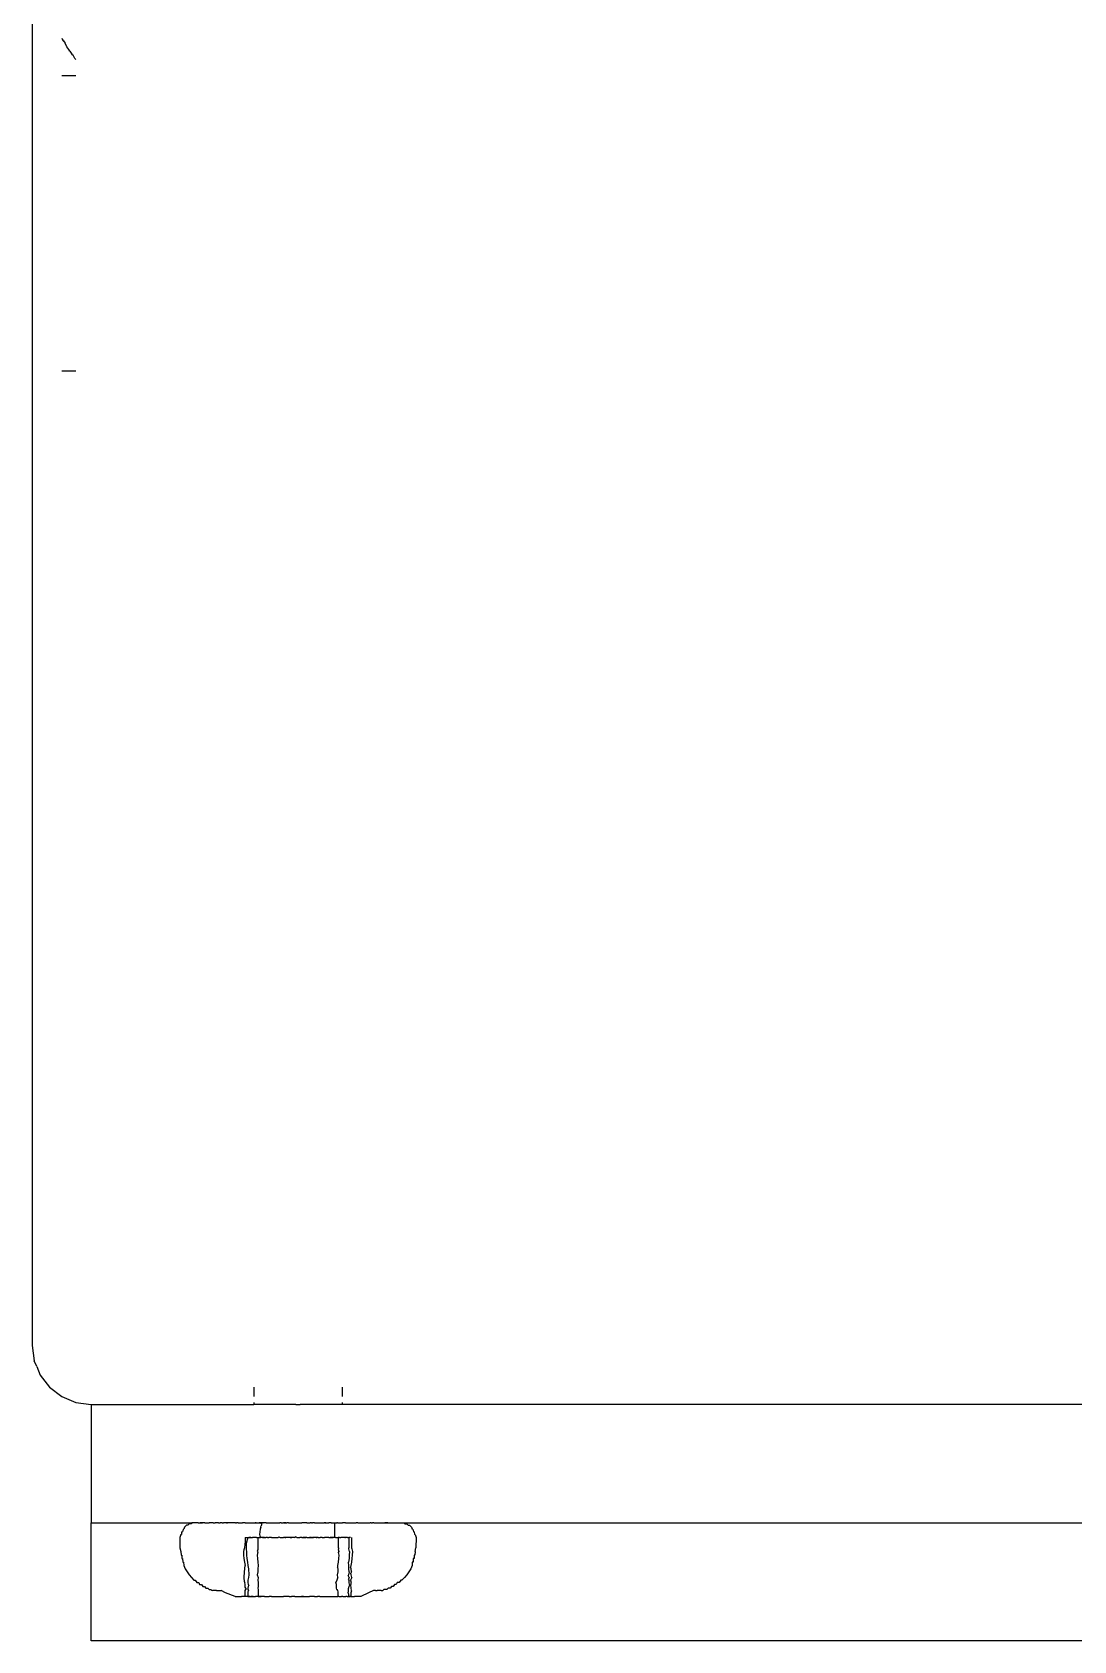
# Model space of a CAD drawing. Header units: millimetres. Extents: x 21 to 5427, y 20 to 4028.
# Drawn here: x 4230.1 to 4265.3, y 1620.3 to 1674.8 of the extents above; entities that cross this region are included whole.
import ezdxf

# ---------------------------------------------------------------- set-up
doc = ezdxf.new("R2010")
doc.units = ezdxf.units.MM

msp = doc.modelspace()

# ---------------------------------------------------------------- linework, layer by layer
for p, q in [((4230.079, 1726.294), (4230.079, 1630.294)), ((4231.079, 1674.566), (4231.091, 1674.532)), ((4231.091, 1674.532), (4231.13, 1674.469)), ((4231.13, 1674.469), (4231.158, 1674.469)), ((4231.163, 1674.433), (4231.158, 1674.469)), ((4231.163, 1674.433), (4231.196, 1674.391)), ((4231.25, 1674.272), (4231.196, 1674.391)), ((4231.315, 1674.179), (4231.25, 1674.272)), ((4231.352, 1674.121), (4231.315, 1674.179)), ((4231.352, 1674.121), (4231.395, 1674.057)), ((4231.395, 1674.057), (4231.423, 1674.018)), ((4231.423, 1674.018), (4231.468, 1673.982)), ((4231.522, 1673.871), (4231.468, 1673.982)), ((4231.522, 1673.871), (4231.562, 1673.838)), ((4231.079, 1673.295), (4231.562, 1673.295)), ((4231.079, 1663.298), (4231.562, 1663.3)), ((4230.079, 1630.294), (4230.147, 1629.776)), ((4230.232, 1629.587), (4230.147, 1629.776)), ((4230.232, 1629.587), (4230.347, 1629.294)), ((4230.347, 1629.294), (4230.665, 1628.88)), ((4230.665, 1628.88), (4231.079, 1628.562)), ((4237.589, 1628.88), (4237.589, 1628.562)), ((4240.57, 1628.88), (4240.57, 1628.562)), ((4231.079, 1628.562), (4231.562, 1628.362)), ((4231.562, 1628.362), (4232.079, 1628.294)), ((4232.079, 1628.294), (4232.079, 1624.294)), ((4232.079, 1628.294), (4237.589, 1628.294)), ((4237.589, 1628.362), (4237.589, 1628.294)), ((4237.622, 1628.294), (4237.589, 1628.294)), ((4237.677, 1628.294), (4237.622, 1628.294)), ((4237.755, 1628.294), (4237.677, 1628.294)), ((4237.854, 1628.294), (4237.755, 1628.294)), ((4237.972, 1628.294), (4237.854, 1628.294)), ((4237.999, 1628.294), (4237.972, 1628.294)), ((4238.108, 1628.294), (4237.999, 1628.294)), ((4238.139, 1628.294), (4238.108, 1628.294)), ((4238.259, 1628.294), (4238.139, 1628.294)), ((4238.292, 1628.294), (4238.259, 1628.294)), ((4238.423, 1628.294), (4238.292, 1628.294)), ((4238.459, 1628.294), (4238.423, 1628.294)), ((4238.597, 1628.294), (4238.459, 1628.294)), ((4238.635, 1628.294), (4238.597, 1628.294)), ((4238.779, 1628.294), (4238.635, 1628.294)), ((4238.818, 1628.294), (4238.779, 1628.294)), ((4238.965, 1628.294), (4238.818, 1628.294)), ((4239.005, 1628.294), (4238.965, 1628.294)), ((4239.005, 1628.294), (4239.154, 1628.294)), ((4239.193, 1628.294), (4239.154, 1628.294)), ((4239.341, 1628.294), (4239.193, 1628.294)), ((4239.38, 1628.294), (4239.341, 1628.294)), ((4239.524, 1628.294), (4239.38, 1628.294)), ((4239.562, 1628.294), (4239.524, 1628.294)), ((4239.7, 1628.294), (4239.562, 1628.294)), ((4239.736, 1628.294), (4239.7, 1628.294)), ((4239.866, 1628.294), (4239.736, 1628.294)), ((4239.9, 1628.294), (4239.866, 1628.294)), ((4240.02, 1628.294), (4239.9, 1628.294)), ((4240.051, 1628.294), (4240.02, 1628.294)), ((4240.159, 1628.294), (4240.051, 1628.294)), ((4240.186, 1628.294), (4240.159, 1628.294)), ((4240.304, 1628.294), (4240.186, 1628.294)), ((4240.403, 1628.294), (4240.304, 1628.294)), ((4240.481, 1628.294), (4240.403, 1628.294)), ((4240.537, 1628.294), (4240.481, 1628.294)), ((4240.57, 1628.294), (4240.537, 1628.294)), ((4240.57, 1628.362), (4240.57, 1628.294)), ((4266.079, 1628.294), (4240.57, 1628.294)), ((4232.079, 1620.294), (4232.079, 1624.294)), ((4232.079, 1624.294), (4235.488, 1624.284)), ((4235.112, 1623.892), (4235.083, 1623.794)), ((4235.112, 1623.892), (4235.138, 1623.892)), ((4235.141, 1623.985), (4235.138, 1623.892)), ((4235.141, 1623.985), (4235.166, 1623.985)), ((4235.187, 1624.072), (4235.166, 1623.985)), ((4235.187, 1624.072), (4235.212, 1624.072)), ((4235.233, 1624.148), (4235.212, 1624.072)), ((4235.308, 1624.21), (4235.233, 1624.148)), ((4235.348, 1624.21), (4235.308, 1624.21)), ((4235.394, 1624.256), (4235.348, 1624.21)), ((4235.467, 1624.256), (4235.394, 1624.256)), ((4235.488, 1624.284), (4235.467, 1624.256)), ((4235.526, 1624.284), (4235.488, 1624.284)), ((4235.599, 1624.284), (4235.526, 1624.284)), ((4235.648, 1624.284), (4235.599, 1624.284)), ((4235.705, 1624.284), (4235.648, 1624.284)), ((4235.705, 1624.284), (4235.742, 1624.284)), ((4235.742, 1624.284), (4235.77, 1624.284)), ((4235.843, 1624.284), (4235.77, 1624.284)), ((4235.77, 1624.284), (4235.811, 1624.284)), ((4235.811, 1624.284), (4235.843, 1624.284)), ((4235.889, 1624.284), (4235.843, 1624.284)), ((4235.924, 1624.284), (4235.889, 1624.284)), ((4235.924, 1624.284), (4235.975, 1624.284)), ((4235.975, 1624.284), (4236.013, 1624.284)), ((4236.013, 1624.284), (4236.068, 1624.284)), ((4236.109, 1624.284), (4236.068, 1624.284)), ((4236.168, 1624.284), (4236.109, 1624.284)), ((4236.212, 1624.284), (4236.168, 1624.284)), ((4236.212, 1624.284), (4236.275, 1624.284)), ((4236.322, 1624.284), (4236.275, 1624.284)), ((4236.389, 1624.284), (4236.322, 1624.284)), ((4236.389, 1624.284), (4236.439, 1624.284)), ((4236.509, 1624.284), (4236.439, 1624.284)), ((4236.509, 1624.284), (4236.562, 1624.284)), ((4236.636, 1624.284), (4236.562, 1624.284)), ((4236.664, 1624.294), (4236.636, 1624.284)), ((4236.691, 1624.284), (4236.636, 1624.284)), ((4236.664, 1624.294), (4236.691, 1624.284)), ((4236.768, 1624.284), (4236.691, 1624.284)), ((4236.826, 1624.284), (4236.768, 1624.284)), ((4236.906, 1624.284), (4236.826, 1624.284)), ((4236.966, 1624.284), (4236.906, 1624.284)), ((4236.966, 1624.284), (4237, 1624.294)), ((4237.05, 1624.284), (4237, 1624.294)), ((4237.05, 1624.284), (4237.112, 1624.284)), ((4237.112, 1624.284), (4237.165, 1624.294)), ((4237.165, 1624.294), (4237.198, 1624.284)), ((4237.243, 1624.294), (4237.198, 1624.284)), ((4237.289, 1624.294), (4237.243, 1624.294)), ((4237.289, 1624.294), (4237.351, 1624.284)), ((4237.351, 1624.284), (4237.404, 1624.294)), ((4237.404, 1624.294), (4237.475, 1624.294)), ((4237.475, 1624.294), (4237.508, 1624.284)), ((4237.508, 1624.284), (4237.566, 1624.294)), ((4237.566, 1624.294), (4237.596, 1624.291)), ((4237.596, 1624.291), (4237.631, 1624.294)), ((4237.596, 1624.291), (4237.668, 1624.284)), ((4237.668, 1624.284), (4237.631, 1624.294)), ((4237.668, 1624.284), (4237.737, 1624.284)), ((4237.737, 1624.284), (4237.766, 1624.294)), ((4237.737, 1624.284), (4237.805, 1624.288)), ((4237.832, 1624.284), (4237.766, 1624.294)), ((4237.783, 1623.985), (4237.774, 1623.892)), ((4237.774, 1623.892), (4237.79, 1623.848)), ((4237.798, 1624.072), (4237.783, 1623.985)), ((4237.79, 1623.848), (4237.81, 1623.794)), ((4237.819, 1624.148), (4237.798, 1624.072)), ((4237.805, 1624.288), (4237.832, 1624.284)), ((4237.819, 1624.148), (4237.833, 1624.184)), ((4237.903, 1624.294), (4237.832, 1624.284)), ((4237.832, 1624.284), (4237.864, 1624.294)), ((4237.832, 1624.284), (4237.843, 1624.21)), ((4237.843, 1624.21), (4237.833, 1624.184)), ((4237.864, 1624.294), (4237.903, 1624.294)), ((4237.959, 1624.294), (4237.903, 1624.294)), ((4237.999, 1624.284), (4237.959, 1624.294)), ((4237.999, 1624.284), (4238.042, 1624.294)), ((4238.042, 1624.294), (4238.094, 1624.294)), ((4238.094, 1624.294), (4238.169, 1624.284)), ((4238.094, 1624.294), (4238.122, 1624.294)), ((4238.122, 1624.294), (4238.169, 1624.284)), ((4238.169, 1624.284), (4238.194, 1624.294)), ((4238.169, 1624.284), (4238.235, 1624.294)), ((4238.194, 1624.294), (4238.235, 1624.294)), ((4238.235, 1624.294), (4238.299, 1624.294)), ((4238.299, 1624.294), (4238.341, 1624.284)), ((4238.341, 1624.284), (4238.396, 1624.294)), ((4238.396, 1624.294), (4238.431, 1624.291)), ((4238.396, 1623.794), (4238.427, 1623.816)), ((4238.427, 1623.816), (4238.474, 1623.794)), ((4238.431, 1624.291), (4238.469, 1624.294)), ((4238.515, 1624.284), (4238.469, 1624.294)), ((4238.515, 1624.284), (4238.588, 1624.284)), ((4238.614, 1624.294), (4238.588, 1624.284)), ((4238.641, 1624.291), (4238.588, 1624.284)), ((4238.614, 1624.294), (4238.641, 1624.291)), ((4238.641, 1624.291), (4238.703, 1624.294)), ((4238.667, 1624.294), (4238.641, 1624.291)), ((4238.667, 1624.294), (4238.703, 1624.294)), ((4238.759, 1624.294), (4238.703, 1624.294)), ((4238.759, 1624.294), (4238.869, 1624.294)), ((4238.869, 1624.294), (4238.96, 1624.294)), ((4238.956, 1623.794), (4238.994, 1623.816)), ((4238.96, 1624.294), (4239.039, 1624.294)), ((4239.039, 1623.794), (4238.994, 1623.816)), ((4239.039, 1624.294), (4239.085, 1624.294)), ((4239.085, 1624.294), (4239.116, 1624.284)), ((4239.116, 1624.284), (4239.209, 1624.294)), ((4239.288, 1624.294), (4239.209, 1624.294)), ((4239.377, 1624.294), (4239.288, 1624.294)), ((4239.377, 1624.294), (4239.455, 1624.294)), ((4239.455, 1624.294), (4239.491, 1624.294)), ((4239.54, 1624.294), (4239.491, 1624.294)), ((4239.54, 1624.294), (4239.57, 1624.284)), ((4239.636, 1624.294), (4239.57, 1624.284)), ((4239.636, 1624.294), (4239.694, 1624.294)), ((4239.694, 1624.294), (4239.763, 1624.294)), ((4239.763, 1624.294), (4239.836, 1624.294)), ((4239.836, 1624.294), (4239.899, 1624.294)), ((4239.899, 1624.294), (4239.965, 1624.294)), ((4239.989, 1624.284), (4239.965, 1624.294)), ((4239.989, 1624.284), (4240.045, 1624.294)), ((4240.02, 1624.294), (4239.989, 1624.284)), ((4240.02, 1624.294), (4240.077, 1624.294)), ((4240.045, 1624.294), (4240.077, 1624.294)), ((4240.077, 1624.294), (4240.123, 1624.294)), ((4240.17, 1624.294), (4240.123, 1624.294)), ((4240.207, 1624.294), (4240.17, 1624.294)), ((4240.207, 1624.294), (4240.27, 1624.294)), ((4240.27, 1624.294), (4240.343, 1624.294)), ((4240.27, 1624.294), (4240.311, 1624.294)), ((4240.311, 1624.294), (4240.343, 1624.294)), ((4240.311, 1624.294), (4240.315, 1624.21)), ((4240.315, 1624.21), (4240.311, 1624.148)), ((4240.311, 1624.148), (4240.311, 1624.072)), ((4240.311, 1624.072), (4240.311, 1623.985)), ((4240.311, 1623.985), (4240.311, 1623.892)), ((4240.311, 1623.892), (4240.311, 1623.794)), ((4240.343, 1624.294), (4240.393, 1624.294)), ((4240.422, 1624.284), (4240.393, 1624.294)), ((4240.422, 1624.284), (4240.478, 1624.294)), ((4240.478, 1624.294), (4240.528, 1624.294)), ((4240.528, 1624.294), (4240.584, 1624.284)), ((4240.611, 1624.294), (4240.584, 1624.284)), ((4240.66, 1624.294), (4240.611, 1624.294)), ((4240.688, 1624.294), (4240.66, 1624.294)), ((4240.688, 1624.294), (4240.742, 1624.284)), ((4240.742, 1624.284), (4240.804, 1624.294)), ((4240.804, 1624.294), (4240.831, 1624.291)), ((4240.831, 1624.291), (4240.869, 1624.294)), ((4240.831, 1624.291), (4240.897, 1624.284)), ((4240.869, 1624.294), (4240.897, 1624.284)), ((4240.897, 1624.284), (4240.961, 1624.284)), ((4240.961, 1624.284), (4240.994, 1624.294)), ((4240.994, 1624.294), (4241.047, 1624.284)), ((4241.109, 1624.284), (4241.047, 1624.284)), ((4241.109, 1624.284), (4241.158, 1624.294)), ((4241.158, 1624.294), (4241.192, 1624.284)), ((4241.192, 1624.284), (4241.232, 1624.294)), ((4241.232, 1624.294), (4241.274, 1624.294)), ((4241.274, 1624.294), (4241.333, 1624.284)), ((4241.333, 1624.284), (4241.387, 1624.294)), ((4241.387, 1624.294), (4241.468, 1624.284)), ((4241.468, 1624.284), (4241.495, 1624.294)), ((4241.468, 1624.284), (4241.523, 1624.284)), ((4241.495, 1624.294), (4241.523, 1624.284)), ((4241.561, 1624.294), (4241.523, 1624.284)), ((4241.561, 1624.294), (4241.599, 1624.294)), ((4241.649, 1624.284), (4241.599, 1624.294)), ((4241.649, 1624.284), (4241.698, 1624.294)), ((4241.698, 1624.294), (4241.759, 1624.294)), ((4241.759, 1624.294), (4241.793, 1624.294)), ((4241.793, 1624.294), (4241.836, 1624.284)), ((4241.836, 1624.284), (4241.883, 1624.294)), ((4241.883, 1624.294), (4241.969, 1624.294)), ((4241.969, 1624.294), (4242.02, 1624.294)), ((4242.02, 1624.294), (4242.049, 1624.294)), ((4242.091, 1624.284), (4242.02, 1624.294)), ((4242.049, 1624.294), (4242.124, 1624.294)), ((4242.124, 1624.294), (4242.091, 1624.284)), ((4242.124, 1624.294), (4242.193, 1624.294)), ((4242.193, 1624.294), (4242.258, 1624.294)), ((4242.258, 1624.294), (4242.316, 1624.294)), ((4242.316, 1624.294), (4242.369, 1624.294)), ((4242.369, 1624.294), (4242.416, 1624.294)), ((4242.416, 1624.294), (4242.458, 1624.294)), ((4242.458, 1624.294), (4242.493, 1624.294)), ((4242.493, 1624.294), (4242.522, 1624.294)), ((4242.493, 1624.294), (4242.56, 1624.284)), ((4242.56, 1624.284), (4242.6, 1624.284)), ((4242.6, 1624.284), (4242.632, 1624.284)), ((4242.6, 1624.284), (4242.67, 1624.284)), ((4242.632, 1624.284), (4242.67, 1624.284)), ((4242.67, 1624.284), (4242.692, 1624.256)), ((4242.67, 1624.284), (4285.488, 1624.284)), ((4242.692, 1624.256), (4242.764, 1624.256)), ((4242.764, 1624.256), (4242.81, 1624.21)), ((4242.81, 1624.21), (4242.85, 1624.21)), ((4242.85, 1624.21), (4242.926, 1624.148)), ((4242.926, 1624.148), (4242.946, 1624.072)), ((4242.972, 1624.072), (4242.946, 1624.072)), ((4242.972, 1624.072), (4242.992, 1623.985)), ((4243.018, 1623.985), (4242.992, 1623.985)), ((4243.018, 1623.985), (4243.02, 1623.892)), ((4243.046, 1623.892), (4243.02, 1623.892)), ((4243.046, 1623.892), (4243.079, 1623.794)), ((4235.083, 1623.794), (4235.08, 1623.442)), ((4235.08, 1623.442), (4235.108, 1623.319)), ((4235.108, 1623.319), (4235.123, 1623.198)), ((4237.251, 1623.374), (4237.233, 1623.319)), ((4237.233, 1623.319), (4237.239, 1623.198)), ((4237.273, 1623.442), (4237.251, 1623.374)), ((4237.292, 1623.667), (4237.273, 1623.442)), ((4237.292, 1623.794), (4237.328, 1623.794)), ((4237.292, 1623.794), (4237.292, 1623.667)), ((4237.328, 1623.794), (4237.381, 1623.794)), ((4237.381, 1623.794), (4237.328, 1623.595)), ((4237.328, 1623.595), (4237.328, 1623.442)), ((4237.328, 1623.442), (4237.328, 1623.388)), ((4237.328, 1623.388), (4237.334, 1623.319)), ((4237.334, 1623.319), (4237.34, 1623.198)), ((4237.381, 1623.794), (4237.449, 1623.794)), ((4237.381, 1623.794), (4237.412, 1623.794)), ((4237.486, 1623.794), (4237.412, 1623.794)), ((4237.412, 1623.794), (4237.449, 1623.794)), ((4237.449, 1623.794), (4237.486, 1623.794)), ((4237.486, 1623.794), (4237.536, 1623.794)), ((4237.602, 1623.794), (4237.536, 1623.794)), ((4237.629, 1623.794), (4237.536, 1623.794)), ((4237.672, 1623.794), (4237.602, 1623.794)), ((4237.672, 1623.794), (4237.629, 1623.794)), ((4237.672, 1623.794), (4237.715, 1623.794)), ((4237.718, 1623.384), (4237.695, 1623.319)), ((4237.695, 1623.319), (4237.718, 1623.304)), ((4237.718, 1623.304), (4237.7, 1623.198)), ((4237.715, 1623.794), (4237.766, 1623.794)), ((4237.715, 1623.794), (4237.716, 1623.62)), ((4237.716, 1623.62), (4237.717, 1623.442)), ((4237.717, 1623.442), (4237.718, 1623.384)), ((4237.766, 1623.794), (4237.81, 1623.794)), ((4237.873, 1623.794), (4237.81, 1623.794)), ((4237.873, 1623.794), (4237.836, 1623.794)), ((4237.949, 1623.794), (4237.873, 1623.794)), ((4237.873, 1623.794), (4237.905, 1623.794)), ((4237.905, 1623.794), (4237.949, 1623.794)), ((4237.949, 1623.794), (4237.989, 1623.794)), ((4238.045, 1623.794), (4237.989, 1623.794)), ((4238.045, 1623.794), (4238.09, 1623.794)), ((4238.139, 1623.794), (4238.09, 1623.794)), ((4238.187, 1623.794), (4238.139, 1623.794)), ((4238.187, 1623.794), (4238.232, 1623.794)), ((4238.232, 1623.794), (4238.302, 1623.794)), ((4238.232, 1623.794), (4238.259, 1623.794)), ((4238.259, 1623.794), (4238.33, 1623.794)), ((4238.302, 1623.794), (4238.33, 1623.794)), ((4238.33, 1623.794), (4238.396, 1623.794)), ((4238.474, 1623.794), (4238.544, 1623.794)), ((4238.544, 1623.794), (4238.585, 1623.794)), ((4238.634, 1623.794), (4238.585, 1623.794)), ((4238.634, 1623.794), (4238.665, 1623.794)), ((4238.703, 1623.794), (4238.634, 1623.794)), ((4238.764, 1623.794), (4238.703, 1623.794)), ((4238.81, 1623.794), (4238.764, 1623.794)), ((4238.838, 1623.794), (4238.81, 1623.794)), ((4238.81, 1623.794), (4238.869, 1623.794)), ((4238.91, 1623.794), (4238.838, 1623.794)), ((4238.91, 1623.794), (4238.869, 1623.794)), ((4238.956, 1623.794), (4238.91, 1623.794)), ((4239.039, 1623.794), (4239.102, 1623.794)), ((4239.102, 1623.794), (4239.142, 1623.794)), ((4239.209, 1623.794), (4239.142, 1623.794)), ((4239.209, 1623.794), (4239.248, 1623.794)), ((4239.322, 1623.794), (4239.248, 1623.794)), ((4239.248, 1623.794), (4239.289, 1623.794)), ((4239.289, 1623.794), (4239.348, 1623.794)), ((4239.377, 1623.794), (4239.322, 1623.794)), ((4239.377, 1623.794), (4239.348, 1623.794)), ((4239.377, 1623.794), (4239.41, 1623.794)), ((4239.41, 1623.794), (4239.468, 1623.794)), ((4239.468, 1623.794), (4239.54, 1623.794)), ((4239.494, 1623.794), (4239.468, 1623.794)), ((4239.54, 1623.794), (4239.494, 1623.794)), ((4239.54, 1623.794), (4239.608, 1623.794)), ((4239.608, 1623.794), (4239.57, 1623.794)), ((4239.639, 1623.794), (4239.608, 1623.794)), ((4239.694, 1623.794), (4239.639, 1623.794)), ((4239.763, 1623.794), (4239.694, 1623.794)), ((4239.694, 1623.794), (4239.734, 1623.794)), ((4239.763, 1623.794), (4239.734, 1623.794)), ((4239.763, 1623.794), (4239.836, 1623.794)), ((4239.899, 1623.794), (4239.836, 1623.794)), ((4239.899, 1623.794), (4239.972, 1623.794)), ((4240.02, 1623.794), (4239.972, 1623.794)), ((4240.077, 1623.794), (4240.02, 1623.794)), ((4240.123, 1623.794), (4240.077, 1623.794)), ((4240.123, 1623.794), (4240.17, 1623.794)), ((4240.243, 1623.794), (4240.17, 1623.794)), ((4240.17, 1623.794), (4240.207, 1623.794)), ((4240.207, 1623.794), (4240.27, 1623.794)), ((4240.27, 1623.794), (4240.243, 1623.794)), ((4240.311, 1623.794), (4240.27, 1623.794)), ((4240.349, 1623.794), (4240.311, 1623.794)), ((4240.349, 1623.794), (4240.393, 1623.794)), ((4240.393, 1623.794), (4240.444, 1623.794)), ((4240.487, 1623.794), (4240.444, 1623.794)), ((4240.444, 1623.794), (4240.444, 1623.568)), ((4240.444, 1623.568), (4240.444, 1623.442)), ((4240.444, 1623.442), (4240.467, 1623.41)), ((4240.467, 1623.41), (4240.444, 1623.383)), ((4240.444, 1623.383), (4240.464, 1623.319)), ((4240.464, 1623.319), (4240.444, 1623.28)), ((4240.444, 1623.28), (4240.459, 1623.198)), ((4240.487, 1623.794), (4240.53, 1623.794)), ((4240.622, 1623.794), (4240.53, 1623.794)), ((4240.692, 1623.794), (4240.622, 1623.794)), ((4240.665, 1623.794), (4240.622, 1623.794)), ((4240.665, 1623.794), (4240.692, 1623.794)), ((4240.756, 1623.794), (4240.692, 1623.794)), ((4240.756, 1623.794), (4240.798, 1623.794)), ((4240.86, 1623.794), (4240.798, 1623.794)), ((4240.798, 1623.794), (4240.798, 1623.686)), ((4240.798, 1623.686), (4240.798, 1623.442)), ((4240.801, 1623.413), (4240.798, 1623.442)), ((4240.825, 1623.319), (4240.801, 1623.413)), ((4240.825, 1623.319), (4240.818, 1623.198)), ((4240.888, 1623.794), (4240.892, 1623.442)), ((4240.892, 1623.442), (4240.901, 1623.409)), ((4240.901, 1623.409), (4240.926, 1623.319)), ((4240.926, 1623.319), (4240.919, 1623.198)), ((4243.051, 1623.319), (4243.036, 1623.198)), ((4243.051, 1623.319), (4243.067, 1623.442)), ((4243.079, 1623.794), (4243.067, 1623.442)), ((4235.123, 1623.198), (4235.149, 1623.198)), ((4235.149, 1623.198), (4235.147, 1623.078)), ((4235.147, 1623.078), (4235.173, 1623.078)), ((4235.173, 1623.078), (4235.182, 1622.961)), ((4235.182, 1622.961), (4235.207, 1622.961)), ((4235.207, 1622.961), (4235.209, 1622.846)), ((4235.209, 1622.846), (4235.262, 1622.736)), ((4235.262, 1622.736), (4235.324, 1622.63)), ((4237.239, 1623.198), (4237.251, 1623.078)), ((4237.251, 1623.078), (4237.267, 1622.961)), ((4237.267, 1622.961), (4237.287, 1622.846)), ((4237.272, 1622.63), (4237.287, 1622.846)), ((4237.34, 1623.198), (4237.351, 1623.078)), ((4237.351, 1623.078), (4237.366, 1622.961)), ((4237.366, 1622.961), (4237.386, 1622.846)), ((4237.386, 1622.846), (4237.409, 1622.736)), ((4237.409, 1622.736), (4237.412, 1622.53)), ((4237.7, 1623.198), (4237.708, 1623.078)), ((4237.708, 1623.078), (4237.72, 1622.961)), ((4237.72, 1622.961), (4237.736, 1622.846)), ((4237.736, 1622.846), (4237.722, 1622.736)), ((4237.722, 1622.736), (4237.723, 1622.63)), ((4240.423, 1622.846), (4240.412, 1622.778)), ((4240.437, 1622.736), (4240.412, 1622.778)), ((4240.438, 1622.961), (4240.423, 1622.846)), ((4240.436, 1622.63), (4240.437, 1622.736)), ((4240.45, 1623.078), (4240.438, 1622.961)), ((4240.459, 1623.198), (4240.45, 1623.078)), ((4240.807, 1623.078), (4240.792, 1622.961)), ((4240.804, 1622.846), (4240.792, 1622.961)), ((4240.805, 1622.736), (4240.804, 1622.846)), ((4240.818, 1622.63), (4240.805, 1622.736)), ((4240.818, 1623.198), (4240.807, 1623.078)), ((4240.871, 1622.846), (4240.858, 1622.786)), ((4240.885, 1622.736), (4240.858, 1622.786)), ((4240.892, 1622.961), (4240.871, 1622.846)), ((4240.887, 1622.63), (4240.885, 1622.736)), ((4240.908, 1623.078), (4240.892, 1622.961)), ((4240.919, 1623.198), (4240.908, 1623.078)), ((4242.896, 1622.736), (4242.834, 1622.63)), ((4242.949, 1622.846), (4242.896, 1622.736)), ((4242.951, 1622.961), (4242.949, 1622.846)), ((4242.977, 1622.961), (4242.951, 1622.961)), ((4242.985, 1623.078), (4242.977, 1622.961)), ((4243.011, 1623.078), (4242.985, 1623.078)), ((4243.036, 1623.198), (4243.01, 1623.198)), ((4243.01, 1623.198), (4243.011, 1623.078)), ((4235.324, 1622.63), (4235.395, 1622.53)), ((4235.395, 1622.53), (4235.473, 1622.436)), ((4235.473, 1622.436), (4235.558, 1622.349)), ((4235.558, 1622.349), (4235.596, 1622.349)), ((4235.596, 1622.349), (4235.651, 1622.269)), ((4235.651, 1622.269), (4235.687, 1622.269)), ((4235.687, 1622.269), (4235.718, 1622.269)), ((4235.718, 1622.269), (4235.749, 1622.196)), ((4235.749, 1622.196), (4235.785, 1622.196)), ((4235.785, 1622.196), (4235.814, 1622.196)), ((4235.814, 1622.196), (4235.854, 1622.132)), ((4237.254, 1622.436), (4237.272, 1622.63)), ((4237.269, 1622.292), (4237.254, 1622.436)), ((4237.269, 1622.292), (4237.283, 1622.269)), ((4237.292, 1622.196), (4237.283, 1622.269)), ((4237.287, 1622.159), (4237.292, 1622.196)), ((4237.385, 1622.349), (4237.381, 1622.269)), ((4237.381, 1622.269), (4237.394, 1622.196)), ((4237.409, 1622.436), (4237.385, 1622.349)), ((4237.412, 1622.175), (4237.389, 1622.132)), ((4237.394, 1622.196), (4237.412, 1622.175)), ((4237.412, 1622.53), (4237.409, 1622.436)), ((4237.723, 1622.63), (4237.702, 1622.53)), ((4237.702, 1622.53), (4237.731, 1622.436)), ((4237.731, 1622.436), (4237.725, 1622.349)), ((4237.725, 1622.349), (4237.732, 1622.269)), ((4237.732, 1622.269), (4237.726, 1622.196)), ((4237.726, 1622.196), (4237.728, 1622.132)), ((4240.395, 1622.349), (4240.361, 1622.269)), ((4240.388, 1622.196), (4240.361, 1622.269)), ((4240.379, 1622.132), (4240.388, 1622.196)), ((4240.418, 1622.412), (4240.395, 1622.349)), ((4240.416, 1622.53), (4240.436, 1622.63)), ((4240.427, 1622.436), (4240.416, 1622.53)), ((4240.427, 1622.436), (4240.418, 1622.412)), ((4240.786, 1622.53), (4240.775, 1622.504)), ((4240.815, 1622.436), (4240.775, 1622.504)), ((4240.818, 1622.63), (4240.786, 1622.53)), ((4240.815, 1622.436), (4240.79, 1622.382)), ((4240.808, 1622.349), (4240.79, 1622.382)), ((4240.814, 1622.269), (4240.808, 1622.349)), ((4240.824, 1622.196), (4240.809, 1622.148)), ((4240.824, 1622.196), (4240.814, 1622.269)), ((4240.905, 1622.436), (4240.861, 1622.349)), ((4240.89, 1622.292), (4240.861, 1622.349)), ((4240.872, 1622.159), (4240.883, 1622.224)), ((4240.887, 1622.63), (4240.873, 1622.59)), ((4240.884, 1622.53), (4240.873, 1622.59)), ((4240.875, 1622.269), (4240.89, 1622.292)), ((4240.883, 1622.224), (4240.875, 1622.269)), ((4240.905, 1622.436), (4240.884, 1622.53)), ((4242.344, 1622.196), (4242.305, 1622.132)), ((4242.374, 1622.196), (4242.344, 1622.196)), ((4242.409, 1622.196), (4242.374, 1622.196)), ((4242.441, 1622.269), (4242.409, 1622.196)), ((4242.471, 1622.269), (4242.441, 1622.269)), ((4242.508, 1622.269), (4242.471, 1622.269)), ((4242.563, 1622.349), (4242.508, 1622.269)), ((4242.6, 1622.349), (4242.563, 1622.349)), ((4242.686, 1622.436), (4242.6, 1622.349)), ((4242.764, 1622.53), (4242.686, 1622.436)), ((4242.834, 1622.63), (4242.764, 1622.53)), ((4235.854, 1622.132), (4235.888, 1622.132)), ((4235.888, 1622.132), (4235.917, 1622.132)), ((4235.917, 1622.132), (4235.963, 1622.077)), ((4235.963, 1622.077), (4236.024, 1622.077)), ((4236.024, 1622.077), (4236.076, 1622.031)), ((4236.076, 1622.031), (4236.135, 1622.031)), ((4236.135, 1622.031), (4236.152, 1622.011)), ((4236.152, 1622.011), (4236.19, 1621.994)), ((4236.248, 1621.994), (4236.19, 1621.994)), ((4236.32, 1621.994), (4236.248, 1621.994)), ((4236.32, 1621.994), (4236.367, 1621.994)), ((4236.367, 1621.994), (4236.42, 1621.994)), ((4236.42, 1621.994), (4236.48, 1621.994)), ((4236.62, 1621.914), (4236.48, 1621.994)), ((4236.953, 1621.794), (4236.62, 1621.914)), ((4236.953, 1621.794), (4237.163, 1621.794)), ((4237.292, 1621.794), (4237.163, 1621.794)), ((4237.292, 1622.106), (4237.287, 1622.159)), ((4237.288, 1621.994), (4237.312, 1622.031)), ((4237.292, 1621.952), (4237.288, 1621.994)), ((4237.318, 1622.077), (4237.292, 1622.106)), ((4237.292, 1621.927), (4237.292, 1621.952)), ((4237.292, 1621.872), (4237.292, 1621.927)), ((4237.292, 1621.832), (4237.292, 1621.872)), ((4237.292, 1621.794), (4237.292, 1621.832)), ((4237.328, 1621.794), (4237.292, 1621.794)), ((4237.318, 1622.077), (4237.312, 1622.031)), ((4237.381, 1621.794), (4237.328, 1621.794)), ((4237.389, 1622.132), (4237.381, 1622.077)), ((4237.381, 1622.077), (4237.382, 1622.031)), ((4237.403, 1621.994), (4237.381, 1621.952)), ((4237.381, 1621.952), (4237.381, 1621.92)), ((4237.381, 1621.92), (4237.381, 1621.846)), ((4237.381, 1621.846), (4237.381, 1621.794)), ((4237.449, 1621.794), (4237.381, 1621.794)), ((4237.381, 1621.794), (4237.412, 1621.794)), ((4237.382, 1622.031), (4237.403, 1621.994)), ((4237.412, 1621.794), (4237.486, 1621.794)), ((4237.412, 1621.794), (4237.449, 1621.794)), ((4237.449, 1621.794), (4237.52, 1621.794)), ((4237.449, 1621.794), (4237.486, 1621.794)), ((4237.561, 1621.794), (4237.486, 1621.794)), ((4237.52, 1621.794), (4237.561, 1621.794)), ((4237.561, 1621.794), (4237.598, 1621.794)), ((4237.598, 1621.794), (4237.645, 1621.794)), ((4237.678, 1621.794), (4237.645, 1621.794)), ((4237.729, 1621.794), (4237.678, 1621.794)), ((4237.728, 1622.132), (4237.715, 1622.077)), ((4237.715, 1622.077), (4237.727, 1622.031)), ((4237.727, 1622.031), (4237.727, 1621.994)), ((4237.727, 1621.994), (4237.728, 1621.959)), ((4237.728, 1621.959), (4237.728, 1621.888)), ((4237.728, 1621.888), (4237.728, 1621.853)), ((4237.728, 1621.853), (4237.729, 1621.794)), ((4237.729, 1621.794), (4237.757, 1621.794)), ((4237.783, 1621.794), (4237.729, 1621.794)), ((4237.757, 1621.794), (4237.832, 1621.794)), ((4237.832, 1621.794), (4237.783, 1621.794)), ((4237.873, 1621.794), (4237.832, 1621.794)), ((4237.947, 1621.794), (4237.873, 1621.794)), ((4237.911, 1621.794), (4237.873, 1621.794)), ((4237.947, 1621.794), (4237.911, 1621.794)), ((4237.947, 1621.794), (4238.065, 1621.794)), ((4238.065, 1621.794), (4238.107, 1621.794)), ((4238.181, 1621.794), (4238.107, 1621.794)), ((4238.181, 1621.794), (4238.313, 1621.794)), ((4238.313, 1621.794), (4238.389, 1621.794)), ((4238.389, 1621.794), (4238.416, 1621.794)), ((4238.416, 1621.794), (4238.473, 1621.794)), ((4238.473, 1621.794), (4238.528, 1621.794)), ((4238.528, 1621.794), (4238.585, 1621.794)), ((4238.634, 1621.794), (4238.585, 1621.794)), ((4238.67, 1621.794), (4238.634, 1621.794)), ((4238.72, 1621.794), (4238.67, 1621.794)), ((4238.782, 1621.794), (4238.72, 1621.794)), ((4238.748, 1621.794), (4238.72, 1621.794)), ((4238.782, 1621.794), (4238.748, 1621.794)), ((4238.782, 1621.794), (4238.862, 1621.794)), ((4238.895, 1621.794), (4238.862, 1621.794)), ((4238.972, 1621.794), (4238.895, 1621.794)), ((4238.972, 1621.794), (4239.037, 1621.794)), ((4239.037, 1621.794), (4239.124, 1621.794)), ((4239.124, 1621.794), (4239.198, 1621.794)), ((4239.198, 1621.794), (4239.271, 1621.794)), ((4239.234, 1621.794), (4239.198, 1621.794)), ((4239.271, 1621.794), (4239.234, 1621.794)), ((4239.271, 1621.794), (4239.324, 1621.794)), ((4239.324, 1621.794), (4239.359, 1621.794)), ((4239.359, 1621.794), (4239.422, 1621.794)), ((4239.422, 1621.794), (4239.468, 1621.794)), ((4239.515, 1621.794), (4239.468, 1621.794)), ((4239.545, 1621.794), (4239.515, 1621.794)), ((4239.608, 1621.794), (4239.545, 1621.794)), ((4239.642, 1621.794), (4239.608, 1621.794)), ((4239.642, 1621.794), (4239.743, 1621.794)), ((4239.818, 1621.794), (4239.743, 1621.794)), ((4239.818, 1621.794), (4239.857, 1621.794)), ((4239.857, 1621.794), (4239.911, 1621.794)), ((4239.911, 1621.794), (4239.974, 1621.794)), ((4239.974, 1621.794), (4240.012, 1621.794)), ((4240.012, 1621.794), (4240.062, 1621.794)), ((4240.062, 1621.794), (4240.117, 1621.794)), ((4240.062, 1621.794), (4240.091, 1621.794)), ((4240.091, 1621.794), (4240.117, 1621.794)), ((4240.117, 1621.794), (4240.223, 1621.794)), ((4240.223, 1621.794), (4240.286, 1621.794)), ((4240.223, 1621.794), (4240.257, 1621.794)), ((4240.257, 1621.794), (4240.327, 1621.794)), ((4240.286, 1621.794), (4240.327, 1621.794)), ((4240.327, 1621.794), (4240.376, 1621.794)), ((4240.376, 1621.794), (4240.43, 1621.794)), ((4240.385, 1622.077), (4240.379, 1622.132)), ((4240.394, 1622.031), (4240.385, 1622.077)), ((4240.394, 1622.031), (4240.412, 1621.994)), ((4240.412, 1621.994), (4240.431, 1621.949)), ((4240.431, 1621.917), (4240.43, 1621.88)), ((4240.43, 1621.88), (4240.43, 1621.794)), ((4240.468, 1621.794), (4240.43, 1621.794)), ((4240.431, 1621.949), (4240.431, 1621.917)), ((4240.468, 1621.794), (4240.514, 1621.794)), ((4240.514, 1621.794), (4240.557, 1621.794)), ((4240.598, 1621.794), (4240.557, 1621.794)), ((4240.598, 1621.794), (4240.673, 1621.794)), ((4240.598, 1621.794), (4240.638, 1621.794)), ((4240.638, 1621.794), (4240.705, 1621.794)), ((4240.673, 1621.794), (4240.705, 1621.794)), ((4240.749, 1621.794), (4240.705, 1621.794)), ((4240.749, 1621.794), (4240.786, 1621.794)), ((4240.749, 1621.794), (4240.812, 1621.794)), ((4240.782, 1622.074), (4240.777, 1622.031)), ((4240.777, 1622.031), (4240.782, 1621.994)), ((4240.804, 1622.092), (4240.782, 1622.074)), ((4240.782, 1621.994), (4240.784, 1621.945)), ((4240.785, 1621.885), (4240.784, 1621.945)), ((4240.785, 1621.885), (4240.786, 1621.794)), ((4240.786, 1621.794), (4240.812, 1621.794)), ((4240.804, 1622.092), (4240.809, 1622.148)), ((4240.812, 1621.794), (4240.856, 1621.794)), ((4240.882, 1621.794), (4240.812, 1621.794)), ((4240.883, 1622.115), (4240.872, 1622.159)), ((4240.877, 1622.009), (4240.897, 1622.031)), ((4240.898, 1621.994), (4240.877, 1622.009)), ((4240.879, 1622.082), (4240.883, 1622.115)), ((4240.883, 1622.056), (4240.879, 1622.082)), ((4240.882, 1621.932), (4240.898, 1621.994)), ((4240.882, 1621.886), (4240.882, 1621.932)), ((4240.882, 1621.851), (4240.882, 1621.886)), ((4240.882, 1621.794), (4240.882, 1621.851)), ((4240.882, 1621.794), (4240.995, 1621.794)), ((4240.897, 1622.031), (4240.883, 1622.056)), ((4241.205, 1621.794), (4240.995, 1621.794)), ((4241.464, 1621.916), (4241.205, 1621.794)), ((4241.637, 1621.994), (4241.464, 1621.916)), ((4241.702, 1621.994), (4241.637, 1621.994)), ((4241.702, 1621.994), (4241.761, 1621.994)), ((4241.812, 1621.994), (4241.761, 1621.994)), ((4241.857, 1621.994), (4241.812, 1621.994)), ((4241.894, 1621.994), (4241.857, 1621.994)), ((4241.894, 1621.994), (4241.947, 1621.994)), ((4241.99, 1622.031), (4241.947, 1621.994)), ((4242.024, 1622.031), (4241.99, 1622.031)), ((4242.083, 1622.031), (4242.024, 1622.031)), ((4242.135, 1622.077), (4242.083, 1622.031)), ((4242.196, 1622.077), (4242.135, 1622.077)), ((4242.242, 1622.132), (4242.196, 1622.077)), ((4242.271, 1622.132), (4242.242, 1622.132)), ((4242.305, 1622.132), (4242.271, 1622.132)), ((4347.638, 1620.294), (4232.079, 1620.294))]:
    msp.add_line(p, q)

doc.saveas('drawing.dxf')
